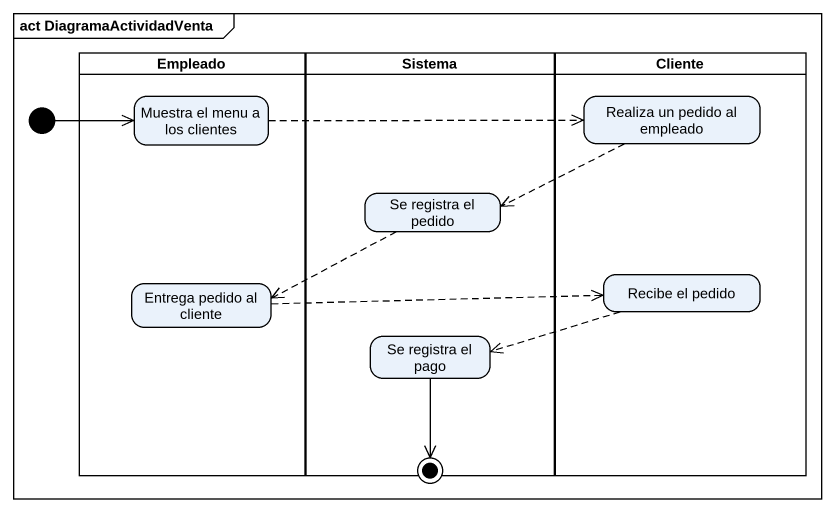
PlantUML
@startuml
mainframe act DiagramaActividadVenta
hide empty description
state Empleado <<partition>> {
  state "Muestra el menu a los clientes" as Muestra_el_menu_a_los
  state "Entrega pedido al cliente" as Entrega_pedido_al_cliente
}
state Sistema <<partition>> {
  state "Se registra el pedido" as Se_registra_el_pedido
  state "Se registra el pago" as Se_registra_el_pago
}
state Cliente <<partition>> {
  state "Realiza un pedido al empleado" as Realiza_un_pedido_al
  state "Recibe el pedido" as Recibe_el_pedido
}
state initial1 <<start>>
state final1 <<end>>
initial1 -right-> Muestra_el_menu_a_los
Muestra_el_menu_a_los -right[dashed]-> Realiza_un_pedido_al
Realiza_un_pedido_al -left[dashed]-> Se_registra_el_pedido
Se_registra_el_pedido -left[dashed]-> Entrega_pedido_al_cliente
Entrega_pedido_al_cliente -right[dashed]-> Recibe_el_pedido
Recibe_el_pedido -left[dashed]-> Se_registra_el_pago
Se_registra_el_pago --> final1
@enduml
